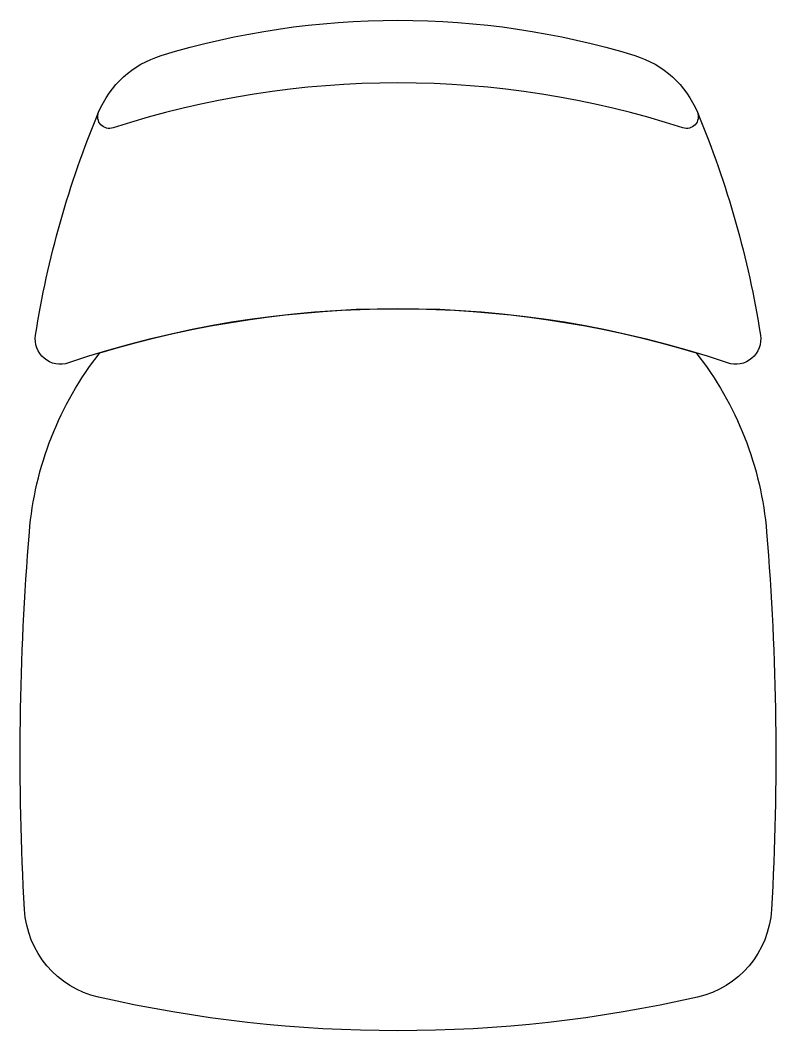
# Model space of a CAD drawing. Header units: millimetres. Extents: x -232 to 220, y -252 to 353.
import ezdxf

# ---------------------------------------------------------------- set-up
doc = ezdxf.new("R2010")
doc.units = ezdxf.units.MM
doc.header["$LTSCALE"] = 0.001

msp = doc.modelspace()

# ---------------------------------------------------------------- linework, layer by layer
for points in [[(-203.27, 147.69, -0.567761), (-222.97, 164.29, -0.059862), (-185.27, 297.49, -0.224321), (-147.97, 331.39, -0.149405), (135.43, 331.39, -0.224321), (172.73, 297.49, -0.059862), (210.43, 164.29, -0.567761), (190.73, 147.69, 0.164102), (-203.27, 147.69)], [(-176.57, 288.19, -0.642678), (-185.27, 297.49, -0.224321), (-147.97, 331.39, -0.149405), (135.43, 331.39, -0.224321), (172.73, 297.49, -0.642678), (164.03, 288.19, 0.157903), (-176.57, 288.19)], [(-185.27, -231.61, -0.334655), (-229.57, -179.21, -0.034623), (-226.67, 46.49, -0.147077), (-184.57, 153.69, -0.147789), (172.03, 153.69, -0.147077), (214.13, 46.49, -0.034623), (217.03, -179.21, -0.334655), (172.73, -231.61, -0.112061), (-185.27, -231.61)]]:
    msp.add_lwpolyline(points, format="xyb")

doc.saveas('drawing.dxf')
